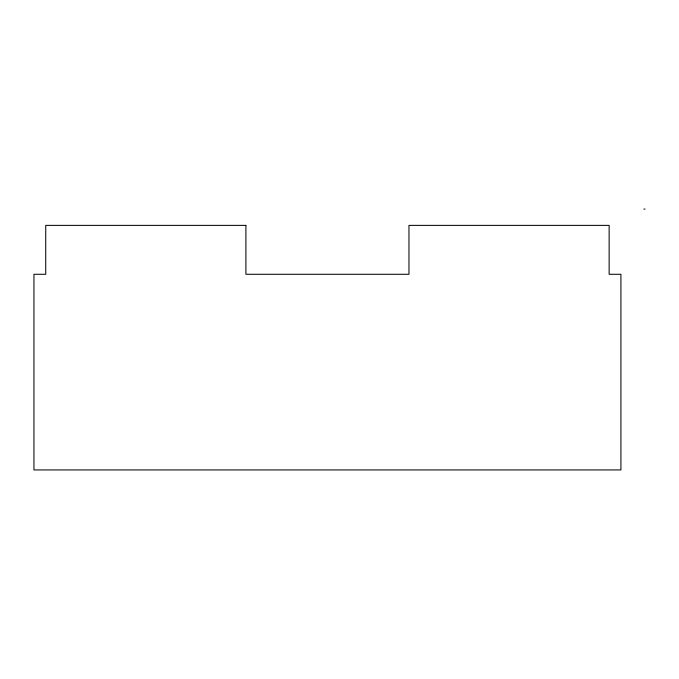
<?xml version="1.0" encoding="UTF-8"?>
<svg xmlns="http://www.w3.org/2000/svg" width="679" height="679" viewBox="0 0 679 679"><rect width="100%" height="100%" fill="white"/><g stroke="black" fill="none" stroke-linecap="round" stroke-linejoin="round"><path stroke-width="1.02" d="M643.853 209.064L645.05 209.064M245.908 225.377L45.731 225.377L45.731 274.282L33.95 274.282L33.95 469.936L620.92 469.936L620.92 274.282L609.139 274.282L609.139 225.377L408.962 225.377L408.962 274.282L245.908 274.282L245.908 225.377"/></g></svg>
